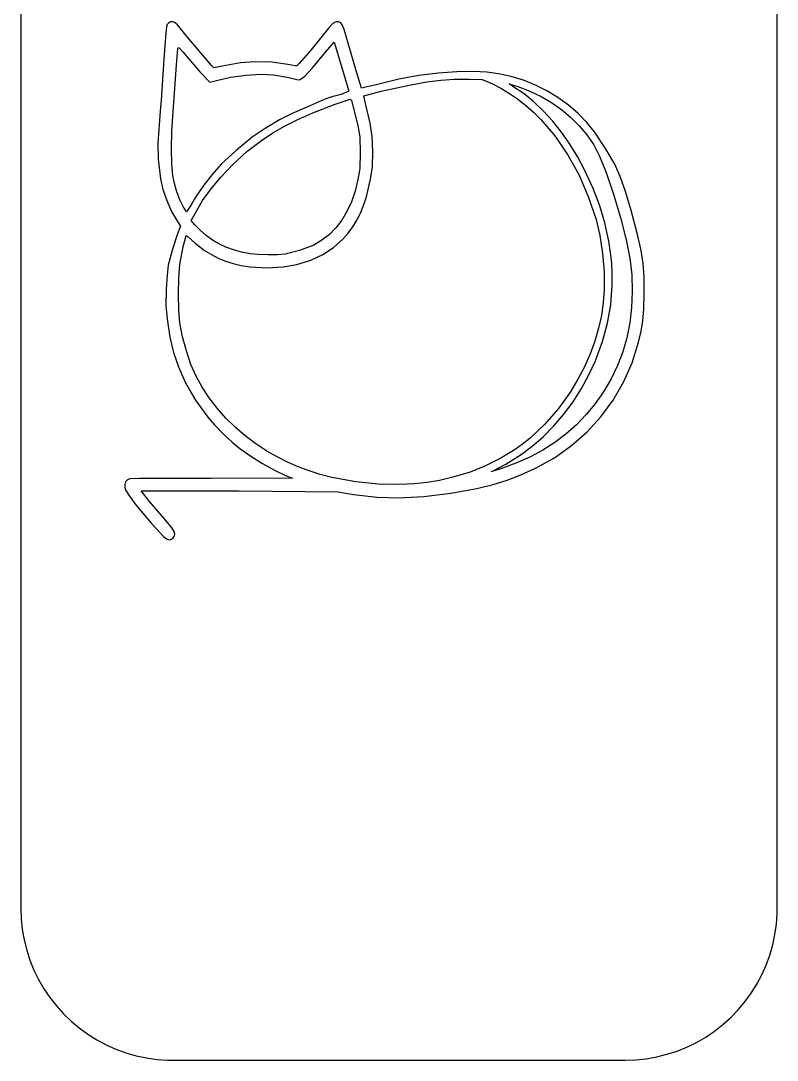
# Model space of a CAD drawing. Extents: x 45 to 235, y 1 to 395.
# Drawn here: x 44.6 to 235.4, y 1 to 263.4 of the extents above; entities that cross this region are included whole.
import ezdxf

# ---------------------------------------------------------------- set-up
doc = ezdxf.new("R2010")
doc.units = 0

msp = doc.modelspace()

# ---------------------------------------------------------------- linework, layer by layer
at = {"layer": 'Layer 1'}
for p, q in [((44.6336, 356.5), (44.6336, 39.4004)), ((235.443, 39.4004), (235.443, 356.494)), ((81.549799, 262.432466), (81.363433, 261.936318)), ((81.8571, 262.75), (81.549799, 262.432466)), ((82.406247, 263.078601), (81.857072, 262.749902)), ((81.857072, 262.749902), (81.8571, 262.75)), ((82.990771, 263.117053), (82.406247, 263.078601)), ((83.579016, 262.872699), (82.990771, 263.117053)), ((84.139352, 262.352984), (83.579016, 262.872699)), ((86.620092, 259.316564), (84.139352, 262.352984)), ((123.347418, 262.710222), (122.303024, 261.53931)), ((124.109004, 263.10714), (123.347418, 262.710222)), ((124.825005, 263.121095), (124.109004, 263.10714)), ((125.371696, 262.83178), (124.825005, 263.121095)), ((125.803034, 262.18896), (125.371696, 262.83178)), ((81.363433, 261.936318), (81.122802, 259.21743)), ((122.303024, 261.53931), (117.758314, 255.98246)), ((126.172974, 261.1424), (125.803034, 262.18896)), ((127.363724, 257.13353), (126.172974, 261.1424)), ((81.122802, 259.21743), (80.725884, 253.66058)), ((90.450352, 254.752004), (86.620092, 259.316564)), ((121.489428, 255.407052), (123.712168, 257.987022)), ((123.712168, 257.987022), (125.557838, 251.854642)), ((129.328464, 250.505), (127.363724, 257.13353)), ((83.901272, 252.17217), (84.258498, 256.3795)), ((84.258498, 256.3795), (84.361448, 256.577649)), ((84.361448, 256.577649), (84.546264, 256.535786)), ((84.546264, 256.535786), (85.488948, 255.486434)), ((85.488948, 255.486434), (89.815354, 250.482789)), ((92.851702, 252.013274), (90.450352, 254.752004)), ((117.758314, 255.98246), (114.838485, 252.539196)), ((118.27935, 251.53741), (121.489428, 255.407052)), ((80.725884, 253.66058), (80.031278, 243.34068)), ((83.067744, 240.46307), (83.901272, 252.17217)), ((93.328004, 251.457589), (92.851702, 252.013274)), ((95.411824, 251.874353), (93.328004, 251.457589)), ((100.028475, 252.707884), (95.411824, 251.874353)), ((103.647874, 253.005573), (100.028475, 252.707884)), ((107.986687, 252.938593), (103.647874, 253.005573)), ((111.983154, 252.350658), (107.986687, 252.938593)), ((113.868514, 251.95374), (111.983154, 252.350658)), ((114.233494, 252.01948), (113.868514, 251.95374)), ((114.838485, 252.539196), (114.233494, 252.01948)), ((125.557838, 251.854642), (125.5578, 251.8546)), ((125.5578, 251.8546), (127.36378, 245.60314)), ((89.815354, 250.482789), (92.355628, 247.905304)), ((97.500981, 249.116523), (101.392943, 249.651742)), ((101.392943, 249.651742), (105.177002, 249.859503)), ((105.177002, 249.859503), (108.371288, 249.691432)), ((108.371288, 249.691432), (111.844321, 249.105977)), ((115.12633, 248.516491), (116.304681, 249.381338)), ((116.304681, 249.381338), (118.27935, 251.53741)), ((130.618444, 246.37705), (129.328464, 250.505)), ((145.068769, 249.542471), (140.030688, 248.592968)), ((149.887303, 250.164516), (145.068769, 249.542471)), ((154.651874, 250.485151), (149.887303, 250.164516)), ((158.828833, 250.555855), (154.651874, 250.485151)), ((162.168534, 250.410734), (158.828833, 250.555855)), ((165.17333, 250.005133), (162.168534, 250.410734)), ((168.345574, 249.294401), (165.17333, 250.005133)), ((171.420372, 248.353818), (168.345574, 249.294401)), ((92.355628, 247.905304), (93.982988, 248.302222)), ((93.982988, 248.302222), (97.500981, 249.116523)), ((111.844321, 249.105977), (114.305208, 248.520522)), ((114.305208, 248.520522), (114.698559, 248.436293)), ((114.698559, 248.436293), (115.12633, 248.516491)), ((134.607474, 247.289961), (130.618444, 246.37705)), ((140.030688, 248.592968), (134.607474, 247.289961)), ((135.57992, 245.588189), (143.041983, 247.210591)), ((143.041983, 247.210591), (147.099229, 247.927523)), ((147.099229, 247.927523), (150.628079, 248.376536)), ((150.628079, 248.376536), (154.060181, 248.594842)), ((154.060181, 248.594842), (157.827183, 248.619651)), ((157.827183, 248.619651), (161.002523, 248.579959)), ((161.002523, 248.579959), (163.582493, 247.409049)), ((163.582493, 247.409049), (163.5825, 247.40912)), ((163.5825, 247.40912), (165.761605, 246.311249)), ((168.059325, 247.254415), (167.846913, 247.481093)), ((167.846913, 247.481093), (170.032441, 246.79393)), ((169.040146, 246.635163), (168.059325, 247.254415)), ((171.58765, 244.895647), (169.040146, 246.635163)), ((170.032441, 246.79393), (170.03242, 246.793897)), ((170.03242, 246.793897), (173.051477, 245.620584)), ((174.431444, 247.139267), (171.420372, 248.353818)), ((177.346697, 245.67261), (174.431444, 247.139267)), ((123.1366, 244.13454), (121.202249, 243.463191)), ((125.421363, 244.79442), (123.1366, 244.13454)), ((127.36378, 245.60314), (125.421363, 244.79442)), ((131.154283, 244.412321), (135.57992, 245.588189)), ((131.590893, 242.487271), (131.154283, 244.412321)), ((165.761605, 246.311249), (167.890037, 245.045986)), ((167.890037, 245.045986), (169.963175, 243.619436)), ((174.081654, 242.86262), (171.58765, 244.895647)), ((173.051477, 245.620584), (175.888199, 244.257962)), ((175.888199, 244.257962), (178.544445, 242.704634)), ((180.134037, 243.97571), (177.346697, 245.67261)), ((182.761368, 242.070427), (180.134037, 243.97571)), ((80.031278, 243.34068), (79.812973, 240.56225)), ((117.381302, 241.844821), (113.128704, 239.917598)), ((121.202249, 243.463191), (117.381302, 241.844821)), ((118.333903, 240.165367), (123.908119, 242.321129)), ((123.908119, 242.321129), (127.681323, 243.539166)), ((127.681323, 243.539166), (128.018703, 243.201786)), ((128.01862, 243.201787), (129.68568, 236.890787)), ((128.018703, 243.201786), (128.01862, 243.201787)), ((132.761803, 237.486101), (131.590893, 242.487271)), ((169.963175, 243.619436), (171.976397, 242.037703)), ((171.976397, 242.037703), (173.92508, 240.306894)), ((176.50216, 240.558875), (174.081654, 242.86262)), ((178.544445, 242.704634), (181.022079, 240.959206)), ((185.196597, 239.978623), (182.761368, 242.070427)), ((79.812973, 240.56225), (79.19775, 232.46512)), ((82.739666, 235.463773), (83.067744, 240.46307)), ((113.128704, 239.917598), (109.8994, 238.31969)), ((114.480365, 238.450866), (118.333903, 240.165367)), ((173.92508, 240.306894), (175.804602, 238.433112)), ((178.829168, 238.007206), (176.50216, 240.558875)), ((181.022079, 240.959206), (183.322961, 239.020283)), ((183.322961, 239.020283), (185.448955, 236.886471)), ((187.407631, 237.722161), (185.196597, 239.978623)), ((106.309772, 236.166409), (102.97318, 233.95359)), ((109.8994, 238.31969), (106.309772, 236.166409)), ((108.217111, 235.066519), (111.186867, 236.794043)), ((111.186867, 236.794043), (114.480365, 238.450866)), ((129.68568, 236.890787), (130.154539, 234.055303)), ((133.305085, 234.1768), (132.761803, 237.486101)), ((175.804602, 238.433112), (179.337675, 234.281052)), ((181.04268, 235.230406), (178.829168, 238.007206)), ((185.448955, 236.886471), (187.40192, 234.556374)), ((189.362374, 235.322901), (187.407631, 237.722161)), ((82.616249, 230.996591), (82.739666, 235.463773)), ((102.97318, 233.95359), (98.956868, 230.616999)), ((105.334803, 233.139916), (108.217111, 235.066519)), ((130.154539, 234.055303), (130.221519, 230.043947)), ((133.416718, 230.242351), (133.305085, 234.1768)), ((179.337675, 234.281052), (182.538639, 229.630364)), ((183.122696, 232.25127), (181.04268, 235.230406)), ((187.40192, 234.556374), (189.18372, 232.028597)), ((192.170571, 231.110614), (189.362374, 235.322901)), ((79.19775, 232.46512), (79.287057, 228.448804)), ((82.693772, 227.228974), (82.616249, 230.996591)), ((101.626103, 230.326756), (105.334803, 233.139916)), ((185.049218, 229.092591), (183.122696, 232.25127)), ((189.18372, 232.028597), (190.656659, 229.221951)), ((194.502464, 227.166241), (192.170571, 231.110614)), ((79.287057, 228.448804), (79.852665, 223.49477)), ((98.956868, 230.616999), (95.19359, 227.14645)), ((97.932283, 226.888456), (101.626103, 230.326756)), ((130.221519, 230.043947), (130.132212, 226.064842)), ((133.329892, 226.479077), (133.416718, 230.242351)), ((182.538639, 229.630364), (185.370516, 224.529885)), ((186.802246, 225.777163), (185.049218, 229.092591)), ((190.656659, 229.221951), (192.319374, 225.099897)), ((82.968514, 224.32837), (82.693772, 227.228974)), ((95.19359, 227.14645), (92.940152, 224.603693)), ((95.06238, 223.90443), (97.932283, 226.888456)), ((130.132212, 226.064842), (129.68568, 223.276497)), ((132.960262, 223.772591), (133.329892, 226.479077)), ((189.002349, 221.019445), (186.802246, 225.777163)), ((195.864076, 224.086702), (194.502464, 227.166241)), ((79.852665, 223.49477), (80.463856, 220.811543)), ((83.389, 222.305015), (82.968514, 224.32837)), ((92.940152, 224.603693), (90.800206, 221.882329)), ((92.625985, 220.981805), (95.06238, 223.90443)), ((129.68568, 223.276497), (128.947584, 220.339112)), ((131.813854, 218.905065), (132.960262, 223.772591)), ((185.370516, 224.529885), (187.796329, 219.028458)), ((192.319374, 225.099897), (194.101164, 219.857793)), ((197.208944, 220.287136), (195.864076, 224.086702)), ((80.463856, 220.811543), (81.437855, 217.970164)), ((84.010425, 220.183052), (83.389, 222.305015)), ((90.800206, 221.882329), (88.872363, 219.108875)), ((90.505885, 217.966156), (92.625985, 220.981805)), ((190.679636, 216.665448), (189.002349, 221.019445)), ((81.437855, 217.970164), (82.690936, 215.192038)), ((84.76581, 218.169003), (84.010425, 220.183052)), ((85.588174, 216.46939), (84.76581, 218.169003)), ((88.872363, 219.108875), (87.25523, 216.40985)), ((88.584863, 214.703057), (90.505885, 217.966156)), ((128.947584, 220.339112), (128.026688, 217.657322)), ((131.111689, 216.779109), (131.813854, 218.905065)), ((187.796329, 219.028458), (189.7791, 213.17492)), ((194.101164, 219.857793), (195.93133, 213.690997)), ((198.624515, 215.486598), (197.208944, 220.287136)), ((82.690936, 215.192038), (84.139375, 212.69857)), ((86.461394, 215.15956), (85.588174, 216.46939)), ((87.25523, 216.40985), (86.461394, 215.15956)), ((126.920666, 215.228104), (125.627194, 213.048431)), ((128.026688, 217.657322), (126.920666, 215.228104)), ((130.308357, 214.824558), (131.111689, 216.779109)), ((191.951323, 212.367259), (190.679636, 216.665448)), ((200.198234, 209.404141), (198.624515, 215.486598)), ((84.139375, 212.69857), (84.913365, 211.52766)), ((87.63226, 212.976467), (88.584863, 214.703057)), ((88.6444, 211.805557), (87.63226, 212.976467)), ((125.627194, 213.048431), (124.143944, 211.115279)), ((128.352605, 211.328268), (129.392461, 213.016062)), ((129.392461, 213.016062), (130.308357, 214.824558)), ((189.7791, 213.17492), (190.734494, 209.134102)), ((195.93133, 213.690997), (197.381321, 208.074292)), ((84.913365, 211.52766), (84.218758, 209.80107)), ((89.981077, 210.398631), (88.6444, 211.805557)), ((91.41939, 209.138455), (89.981077, 210.398631)), ((124.143944, 211.115279), (122.468593, 209.425622)), ((127.177394, 209.735828), (128.352605, 211.328268)), ((192.934626, 207.776963), (191.951323, 212.367259)), ((84.218758, 209.80107), (82.861796, 205.759951)), ((85.570744, 206.285863), (86.34225, 209.146155)), ((86.34225, 209.146155), (86.818552, 208.848467)), ((86.818552, 208.848467), (88.607164, 207.218623)), ((92.964222, 208.022937), (91.41939, 209.138455)), ((94.620457, 207.049984), (92.964222, 208.022937)), ((120.598813, 207.976437), (118.53228, 206.764697)), ((122.468593, 209.425622), (120.598813, 207.976437)), ((123.545563, 206.135774), (125.855432, 208.213391)), ((125.855432, 208.213391), (127.177394, 209.735828)), ((190.734494, 209.134102), (191.408944, 204.663487)), ((193.411238, 204.875766), (192.934626, 207.776963)), ((197.381321, 208.074292), (198.302916, 203.438096)), ((201.12882, 205.377592), (200.198234, 209.404141)), ((82.861796, 205.759951), (81.817408, 201.64441)), ((84.75458, 201.862705), (85.570744, 206.285863)), ((88.607164, 207.218623), (91.006032, 205.395277)), ((91.006032, 205.395277), (92.701538, 204.346468)), ((96.392979, 206.217502), (94.620457, 207.049984)), ((98.286671, 205.523399), (96.392979, 206.217502)), ((100.306417, 204.965581), (98.286671, 205.523399)), ((102.4571, 204.541957), (100.306417, 204.965581)), ((114.977384, 205.410215), (111.28853, 204.442727)), ((118.53228, 206.764697), (114.977384, 205.410215)), ((120.861718, 204.393056), (123.545563, 206.135774)), ((191.408944, 204.663487), (191.774542, 200.032864)), ((193.696213, 202.220149), (193.411238, 204.875766)), ((201.659387, 202.093404), (201.12882, 205.377592)), ((92.701538, 204.346468), (94.459838, 203.446038)), ((94.459838, 203.446038), (96.289769, 202.691662)), ((96.289769, 202.691662), (98.200171, 202.081013)), ((98.200171, 202.081013), (100.19988, 201.611766)), ((104.442624, 204.342257), (102.4571, 204.541957)), ((106.939797, 204.254191), (104.442624, 204.342257)), ((109.40348, 204.2852), (106.939797, 204.254191)), ((111.28853, 204.442727), (109.40348, 204.2852)), ((114.305132, 201.882551), (117.787156, 202.977796)), ((117.787156, 202.977796), (120.861718, 204.393056)), ((193.813737, 199.54964), (193.696213, 202.220149)), ((198.302916, 203.438096), (198.777978, 199.2596)), ((201.881103, 198.768284), (201.659387, 202.093404)), ((81.817408, 201.64441), (81.539566, 199.198405)), ((84.497823, 198.551512), (84.75458, 201.862705)), ((100.19988, 201.611766), (102.297734, 201.281595)), ((102.297734, 201.281595), (106.823232, 201.029177)), ((106.823232, 201.029177), (110.846988, 201.217713)), ((110.846988, 201.217713), (114.305132, 201.882551)), ((191.774542, 200.032864), (191.80338, 195.51202)), ((193.788, 196.603763), (193.813737, 199.54964)), ((81.539566, 199.198405), (81.321261, 195.65095)), ((84.412238, 194.350991), (84.497823, 198.551512)), ((198.777978, 199.2596), (198.88837, 195.015997)), ((201.885134, 194.618941), (201.881103, 198.768284)), ((81.321261, 195.65095), (81.236916, 191.518041)), ((84.497823, 190.224902), (84.412238, 194.350991)), ((191.80338, 195.51202), (191.568679, 192.271675)), ((193.440386, 191.684168), (193.788, 196.603763)), ((198.88837, 195.015997), (198.713633, 190.967866)), ((201.784975, 190.686037), (201.885134, 194.618941)), ((81.236916, 191.518041), (81.539566, 188.12935)), ((191.568679, 192.271675), (191.090479, 189.017144)), ((192.659264, 187.030617), (193.440386, 191.684168)), ((84.75458, 187.137005), (84.497823, 190.224902)), ((191.090479, 189.017144), (190.372732, 185.758428)), ((198.713633, 190.967866), (198.260743, 187.089739)), ((201.560157, 187.670389), (201.784975, 190.686037)), ((81.539566, 188.12935), (82.230452, 183.540299)), ((85.438335, 183.616851), (84.75458, 187.137005)), ((191.390677, 182.395664), (192.659264, 187.030617)), ((198.260743, 187.089739), (197.525049, 183.367432)), ((201.145562, 185.038016), (201.560157, 187.670389)), ((190.372732, 185.758428), (189.419392, 182.505525)), ((200.476074, 182.254941), (201.145562, 185.038016)), ((82.230452, 183.540299), (83.137163, 179.637794)), ((86.39931, 180.037154), (85.438335, 183.616851)), ((189.419392, 182.505525), (188.234413, 179.268434)), ((189.58067, 177.531863), (191.390677, 182.395664)), ((197.525049, 183.367432), (196.501899, 179.786759)), ((198.815263, 177.05493), (200.476074, 182.254941)), ((83.137163, 179.637794), (84.386215, 175.992041)), ((87.564945, 176.643507), (86.39931, 180.037154)), ((188.234413, 179.268434), (186.82175, 176.057153)), ((196.501899, 179.786759), (195.186642, 176.333535)), ((84.386215, 175.992041), (86.104126, 172.17325)), ((88.86268, 173.681505), (87.564945, 176.643507)), ((186.82175, 176.057153), (185.185354, 172.881682)), ((187.960822, 174.001716), (189.58067, 177.531863)), ((195.186642, 176.333535), (193.574628, 172.993574)), ((196.670933, 172.168889), (198.815263, 177.05493)), ((90.414007, 170.881033), (88.86268, 173.681505)), ((186.069798, 170.553207), (187.960822, 174.001716)), ((86.104126, 172.17325), (87.256427, 170.02214)), ((92.186272, 168.17521), (90.414007, 170.881033)), ((185.185354, 172.881682), (183.32918, 169.75202)), ((183.939693, 167.227034), (186.069798, 170.553207)), ((193.574628, 172.993574), (191.661204, 169.752689)), ((194.058206, 167.614958), (196.670933, 172.168889)), ((87.256427, 170.02214), (88.71386, 167.63102)), ((94.165984, 165.57869), (92.186272, 168.17521)), ((183.32918, 169.75202), (180.311363, 165.535703)), ((191.661204, 169.752689), (189.44172, 166.596697)), ((88.71386, 167.63102), (91.799896, 163.28229)), ((96.339657, 163.106126), (94.165984, 165.57869)), ((180.311363, 165.535703), (176.824681, 161.533352)), ((181.602602, 164.063897), (183.939693, 167.227034)), ((189.44172, 166.596697), (187.206614, 163.881101)), ((190.992199, 163.411277), (194.058206, 167.614958)), ((91.799896, 163.28229), (93.502925, 161.353519)), ((98.693802, 160.772172), (96.339657, 163.106126)), ((179.09062, 161.104492), (181.602602, 164.063897)), ((187.206614, 163.881101), (184.781963, 161.371327)), ((187.488033, 159.575986), (190.992199, 163.411277)), ((93.502925, 161.353519), (95.689695, 159.1345)), ((101.21493, 158.591482), (98.693802, 160.772172)), ((176.824681, 161.533352), (173.092399, 157.988685)), ((176.435841, 158.38952), (179.09062, 161.104492)), ((184.781963, 161.371327), (182.158699, 159.061097)), ((95.689695, 159.1345), (97.950886, 157.019671)), ((103.889552, 156.578708), (101.21493, 158.591482)), ((173.092399, 157.988685), (171.203927, 156.464145)), ((173.670359, 155.959677), (176.435841, 158.38952)), ((182.158699, 159.061097), (179.32775, 156.944134)), ((183.560827, 156.127223), (187.488033, 159.575986)), ((97.950886, 157.019671), (99.877176, 155.40347)), ((99.877176, 155.40347), (102.632966, 153.464154)), ((106.70418, 154.748505), (103.889552, 156.578708)), ((169.33778, 155.14542), (165.593105, 152.859732)), ((171.203927, 156.464145), (169.33778, 155.14542)), ((170.82627, 153.855663), (173.670359, 155.959677)), ((176.280048, 155.014161), (173.006522, 153.264899)), ((179.32775, 156.944134), (176.280048, 155.014161)), ((179.225701, 153.083128), (183.560827, 156.127223)), ((102.632966, 153.464154), (105.639927, 151.588098)), ((109.281963, 153.282041), (106.70418, 154.748505)), ((111.913709, 151.962327), (109.281963, 153.282041)), ((165.593105, 152.859732), (161.870754, 151.00011)), ((166.981133, 151.449343), (170.82627, 153.855663)), ((173.006522, 153.264899), (169.498103, 151.69007)), ((174.497774, 150.461841), (179.225701, 153.083128)), ((105.639927, 151.588098), (108.643163, 149.927864)), ((108.643163, 149.927864), (111.387776, 148.63602)), ((114.604996, 150.787272), (111.913709, 151.962327)), ((117.361406, 149.754781), (114.604996, 150.787272)), ((120.188519, 148.862762), (117.361406, 149.754781)), ((161.870754, 151.00011), (157.962341, 149.471665)), ((163.298899, 149.560495), (163.348398, 149.61918)), ((163.451038, 149.573906), (163.298899, 149.560495)), ((163.348398, 149.61918), (164.11836, 149.965863)), ((165.74572, 150.283397), (163.451038, 149.573906)), ((164.11836, 149.965863), (166.981133, 151.449343)), ((169.498103, 151.69007), (165.74572, 150.283397)), ((170.81359, 148.756958), (174.497774, 150.461841)), ((71.087572, 146.963073), (70.872369, 146.316532)), ((71.537206, 147.484958), (71.087572, 146.963073)), ((72.170695, 147.714426), (71.537206, 147.484958)), ((74.610794, 147.832261), (72.170695, 147.714426)), ((92.613506, 147.881876), (74.610794, 147.832261)), ((113.173906, 147.901722), (92.613506, 147.881876)), ((111.387776, 148.63602), (113.173906, 147.901722)), ((123.091916, 148.109122), (120.188519, 148.862762)), ((129.14988, 147.008605), (123.091916, 148.109122)), ((134.865466, 146.376017), (129.14988, 147.008605)), ((150.22428, 147.358385), (147.135146, 146.820065)), ((153.65948, 148.17951), (150.22428, 147.358385)), ((157.962341, 149.471665), (153.65948, 148.17951)), ((163.77265, 146.314672), (167.365685, 147.420461)), ((167.365685, 147.420461), (170.81359, 148.756958)), ((70.872369, 146.316532), (70.895315, 145.584403)), ((70.895315, 145.584403), (71.160134, 144.805758)), ((71.160134, 144.805758), (72.042346, 143.397008)), ((77.091583, 142.009982), (74.970554, 144.726388)), ((74.970554, 144.726388), (99.753117, 144.701581)), ((99.753117, 144.701581), (124.684554, 144.468391)), ((124.684554, 144.468391), (128.599157, 143.82092)), ((140.10478, 146.35369), (134.865466, 146.376017)), ((143.919504, 146.505012), (140.10478, 146.35369)), ((147.135146, 146.820065), (143.919504, 146.505012)), ((153.142643, 144.117672), (159.653074, 145.301911)), ((159.653074, 145.301911), (163.77265, 146.314672)), ((72.042346, 143.397008), (73.588775, 141.305437)), ((80.805244, 137.760478), (77.091583, 142.009982)), ((128.599157, 143.82092), (134.508274, 143.099021)), ((134.508274, 143.099021), (139.891157, 142.954828)), ((139.891157, 142.954828), (146.328975, 143.314845)), ((146.328975, 143.314845), (153.142643, 144.117672)), ((73.588775, 141.305437), (77.610054, 136.450638)), ((77.610054, 136.450638), (80.710979, 133.153739)), ((82.81712, 135.339275), (80.805244, 137.760478)), ((83.330943, 134.478459), (82.81712, 135.339275)), ((83.504284, 133.870678), (83.330943, 134.478459)), ((83.379317, 133.348171), (83.504284, 133.870678)), ((80.710979, 133.153739), (81.517218, 132.557434)), ((81.517218, 132.557434), (82.115074, 132.402078)), ((82.115074, 132.402078), (82.60843, 132.533867)), ((82.60843, 132.533867), (83.055272, 132.875899)), ((83.055272, 132.875899), (83.379317, 133.348171)), ((44.6336, 39.4004), (44.7274, 36.7234)), ((235.42, 38.0634), (235.443, 39.4003)), ((235.233, 35.3914), (235.42, 38.0634)), ((44.7274, 36.7234), (45.0077, 34.0595)), ((234.86, 32.7389), (235.233, 35.3914)), ((45.0077, 34.0595), (45.4731, 31.4217)), ((234.303, 30.1189), (234.86, 32.7389)), ((45.4731, 31.4217), (46.1215, 28.8228)), ((233.564, 27.5441), (234.303, 30.1189)), ((46.1215, 28.8228), (46.9495, 26.2754)), ((46.9495, 26.2754), (47.9532, 23.792)), ((232.648, 25.0271), (233.564, 27.5441)), ((47.9532, 23.792), (49.1277, 21.3846)), ((231.558, 22.5802), (232.648, 25.0271)), ((49.1277, 21.3846), (50.4673, 19.0651)), ((230.301, 20.2152), (231.558, 22.5802)), ((50.4673, 19.0651), (51.9654, 16.8446)), ((228.881, 17.9437), (230.301, 20.2152)), ((51.9654, 16.8446), (53.6147, 14.734)), ((225.585, 13.725), (227.307, 15.7768)), ((227.307, 15.7768), (228.881, 17.9437)), ((53.6147, 14.734), (55.4073, 12.7437)), ((223.724, 11.7983), (225.585, 13.725)), ((55.4073, 12.7437), (57.3343, 10.8832)), ((57.3343, 10.8832), (59.3864, 9.16168)), ((221.733, 10.006), (223.724, 11.7983)), ((59.3864, 9.16168), (61.5536, 7.58751)), ((217.402, 6.85935), (219.623, 8.35707)), ((219.623, 8.35707), (221.733, 10.006)), ((61.5536, 7.58751), (63.8253, 6.16835)), ((63.8253, 6.16835), (66.1905, 4.91111)), ((212.674, 4.34612), (215.082, 5.52019)), ((215.082, 5.52019), (217.402, 6.85935)), ((66.1905, 4.91111), (68.6377, 3.82192)), ((68.6377, 3.82192), (71.1548, 2.90609)), ((71.1548, 2.90609), (73.7297, 2.16807)), ((207.643, 2.51526), (210.191, 3.34285)), ((210.191, 3.34285), (212.674, 4.34612)), ((73.7297, 2.16807), (76.3498, 1.61148)), ((76.3498, 1.61148), (79.0024, 1.239)), ((79.0024, 1.239), (81.6745, 1.05247)), ((81.6745, 1.05247), (83.0047, 1.02925)), ((83.0047, 1.02925), (197.065, 1.02925)), ((197.065, 1.02925), (199.742, 1.12258)), ((199.742, 1.12258), (202.406, 1.40242)), ((202.406, 1.40242), (205.044, 1.8674)), ((205.044, 1.8674), (207.643, 2.51526))]:
    msp.add_line(p, q, dxfattribs=at)

doc.saveas('drawing.dxf')
